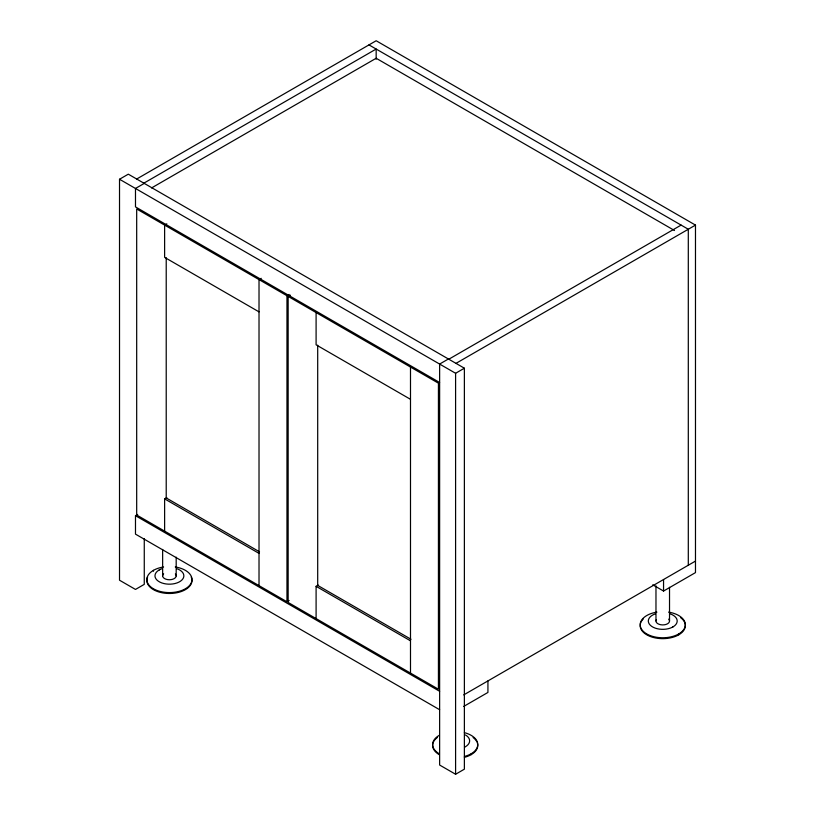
<?xml version="1.0" encoding="UTF-8"?>
<svg xmlns="http://www.w3.org/2000/svg" width="815" height="815" viewBox="0 0 815 815"><rect width="100%" height="100%" fill="white"/><g stroke="black" fill="none" stroke-linecap="round" stroke-linejoin="round"><path stroke-width="1.22" d="M159.2 569.94L159.842 569.461M464.764 747.223L465.416 746.734A14.446 8.344 0 0 0 465.416 734.936M672.324 627.387L672.966 626.908M144.265 538.542L144.265 584.365L135.484 589.439L119.52 580.219L119.52 179.249L128.301 174.176L464.377 368.207L464.377 769.177L455.595 774.25L439.631 765.03L439.631 364.061L448.413 358.987M136.686 179.015L376.163 40.75L695.48 225.103L695.48 572.609L663.553 591.048L652.764 584.824M143.868 183.161L376.163 49.043L376.163 59.23M144.265 183.395L135.484 188.459L135.484 206.898L439.631 382.49M151.58 187.929L376.163 58.262L674.504 230.502M166.82 223.84L164.62 225.103L164.62 257.367L259.017 311.86M261.218 278.333L259.017 279.606L259.017 585.628M289.152 600.492L286.962 601.765L136.686 514.999L136.686 208.976L286.962 295.733L289.152 294.47M288.153 296.426L438.429 383.182L438.429 689.215L288.153 602.458L288.153 296.426L290.354 295.152M439.631 709.722L135.484 534.131L135.484 515.691L137.684 514.428M164.62 531.136L164.62 498.872L166.82 497.608M448.81 359.221L681.106 225.103M455.993 363.368L695.48 225.103M119.52 179.249L455.595 373.28L464.377 368.207M316.098 618.585L316.098 586.321L318.288 585.058M463.704 694.91L695.48 561.087M463.704 706.432L487.93 692.444L487.93 680.922M368.981 44.896L688.298 229.249L688.298 565.243M410.495 399.319L316.098 344.816L316.098 312.553M259.516 551.816L166.219 497.945L166.219 257.713M410.994 639.266L317.697 585.404L317.697 345.163M164.62 498.872L259.017 553.375M316.098 586.321L410.495 640.824M135.484 515.691L439.631 691.293M678.712 633.948L678.712 634.834M669.523 587.279L669.523 621.101M663.553 579.526L663.553 591.048M655.973 585.842L655.973 620.908M471.162 753.773L471.162 754.659M455.595 373.28L455.595 774.25M410.495 367.056L410.495 673.088M286.962 295.733L286.962 601.765M176.183 557.144L176.183 575.93M162.643 549.442L162.643 575.747M153.444 570.337L153.444 571.234M668.697 619.135A6.775 3.912 0 0 1 667.424 623.842A6.775 3.912 0 0 1 659.223 624.341L657.848 623.709A6.775 3.912 0 0 1 656.248 619.899M668.595 612.136A22.576 13.04 0 0 1 681.248 632.206A22.576 13.04 0 0 1 644.258 632.206A22.576 13.04 0 0 1 656.91 612.136M680.668 617.678A22.576 13.04 0 0 1 670.011 637.962A22.576 13.04 0 0 1 640.172 625.614M640.254 624.484A22.576 13.04 0 0 1 640.936 622.242M641.364 621.427A22.576 13.04 0 0 1 643.198 619.094M669.971 613.787A14.446 8.344 0 0 1 673.822 626.368A14.446 8.344 0 0 1 651.684 626.368A14.446 8.344 0 0 1 655.525 613.787M175.357 573.964A6.775 3.912 0 0 1 174.084 578.67A6.775 3.912 0 0 1 165.883 579.18L164.508 578.538A6.775 3.912 0 0 1 163.632 573.801M175.256 566.965A22.576 13.04 0 0 1 187.908 587.034A22.576 13.04 0 0 1 150.918 587.034A22.576 13.04 0 0 1 163.571 566.965M176.641 568.615A14.446 8.344 0 0 1 180.482 581.197A14.446 8.344 0 0 1 158.344 581.197A14.446 8.344 0 0 1 162.185 568.615M191.994 580.453A22.576 13.04 0 0 1 166.464 593.371A22.576 13.04 0 0 1 147.607 577.071M191.219 577.071A22.576 13.04 0 0 1 191.902 579.312M464.387 732.644A22.576 13.04 0 0 1 477.773 744.553A22.576 13.04 0 0 1 464.387 756.463M439.234 753.773A22.576 13.04 0 0 1 439.234 735.334M477.427 743.178A22.576 13.04 0 0 1 464.387 757.349M439.234 754.659A22.576 13.04 0 0 1 437.288 737.514M473.108 737.514A22.576 13.04 0 0 1 477.009 742.068"/></g></svg>
